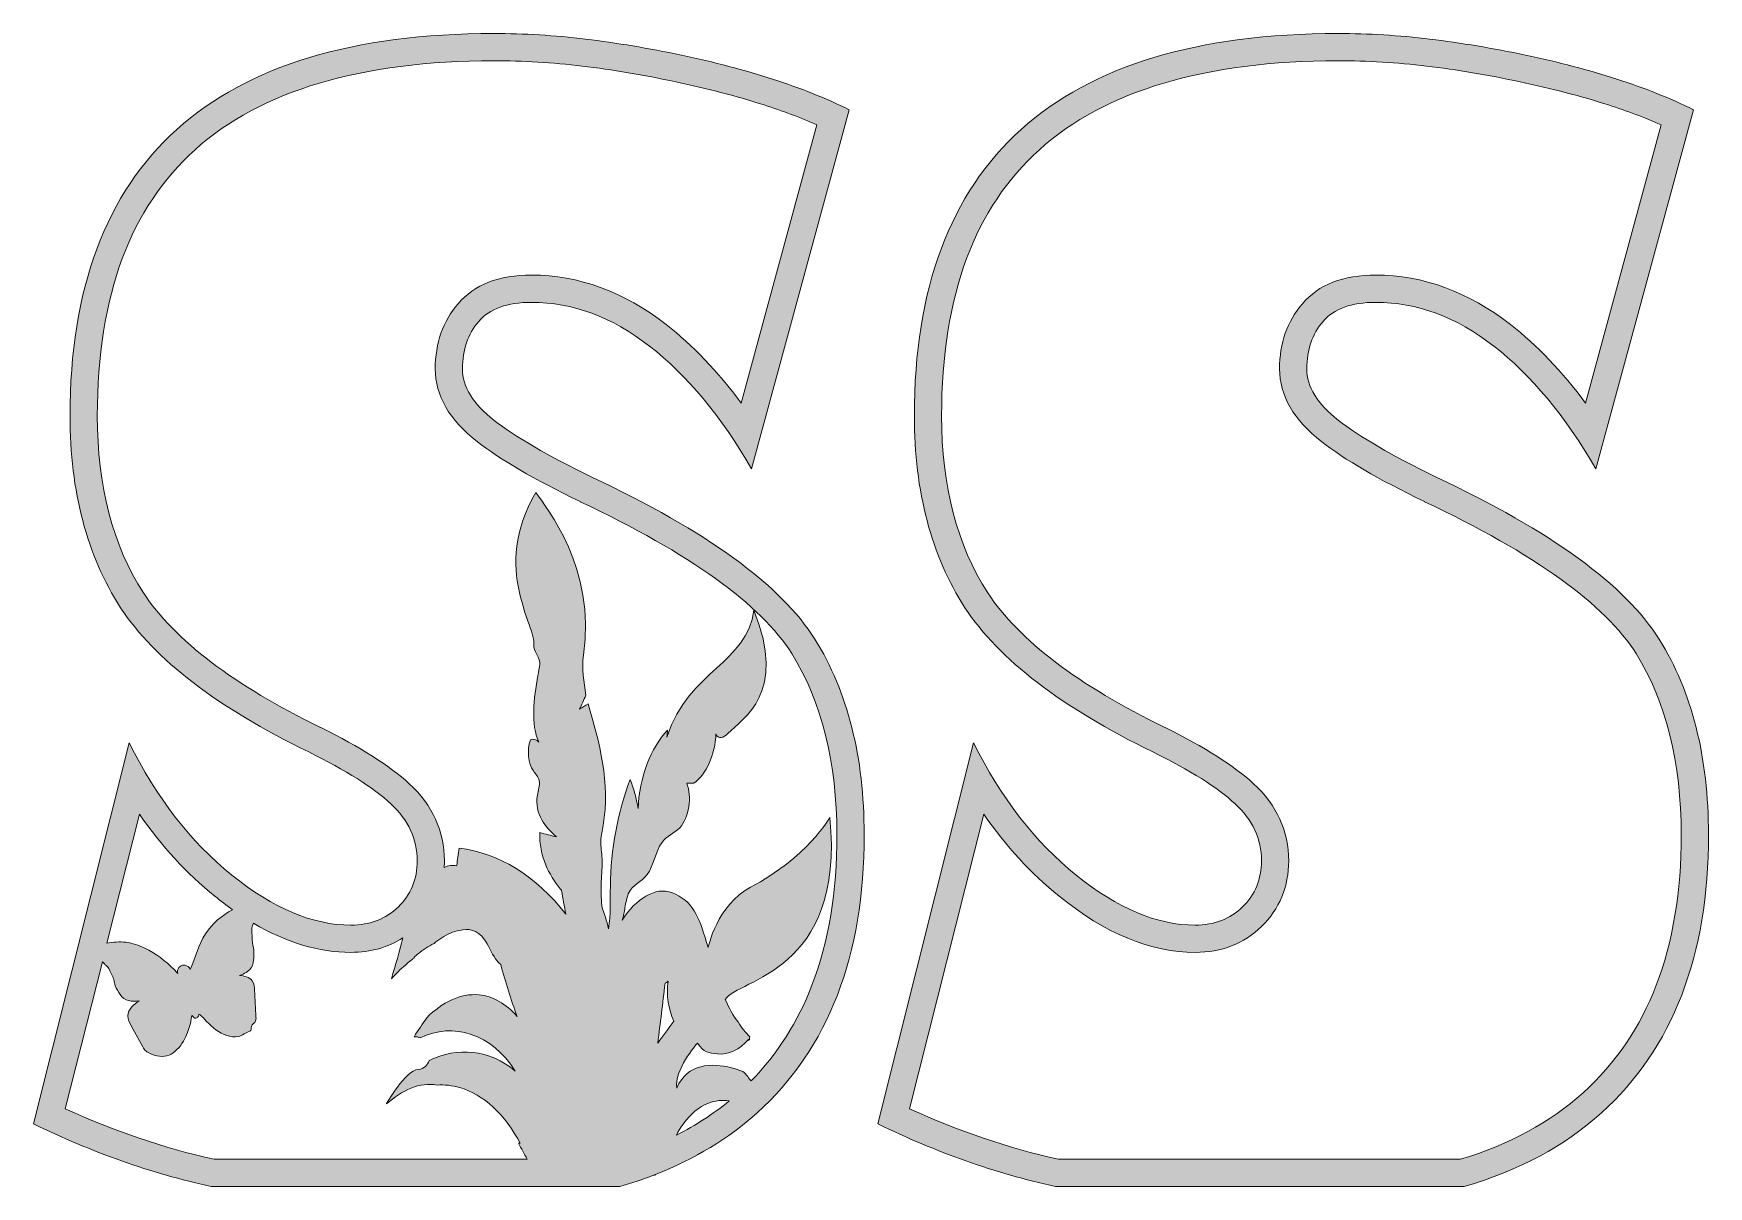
# Model space of a CAD drawing. Header units: millimetres. Extents: x 56 to 627, y -296 to -28.
# Drawn here: x 152.3 to 336.8, y -296 to -169 of the extents above; entities that cross this region are included whole.
import ezdxf

# ---------------------------------------------------------------- set-up
doc = ezdxf.new("R2010")
doc.units = ezdxf.units.MM
doc.header["$MEASUREMENT"] = 0
doc.layers.add('Layer 4', color=7, linetype='Continuous')
doc.layers.add('Layer 5', color=7, linetype='Continuous')

msp = doc.modelspace()

# ---------------------------------------------------------------- hatches: boundary and pattern name
at = {"layer": 'Layer 4'}
h = msp.add_hatch(color=2, dxfattribs=at)
h.dxf.hatch_style = 2
edge = h.paths.add_edge_path()
edge.add_spline(control_points=[(296.04, -169.04), (280.61, -169.04), (268.97, -172.56), (261.13, -179.61), (253.28, -186.65), (249.36, -197.17), (249.36, -211.15), (249.36, -219.49), (251.22, -226.53), (254.93, -232.29), (258.68, -237.99), (265.58, -243.29), (275.64, -248.17), (279.74, -250.19), (282.75, -252.1), (284.69, -253.88), (286.63, -255.66), (287.6, -257.76), (287.6, -260.17), (287.6, -262.2), (286.91, -263.89), (285.52, -265.23), (284.14, -266.58), (282.4, -267.25), (280.31, -267.25), (276.09, -267.25), (271.72, -265.41), (267.2, -261.74), (262.64, -258.06), (258.87, -253.21), (255.88, -247.18), (255.88, -247.18), (245.33, -289.13), (245.33, -289.13), (251.75, -292.28), (258.28, -294.58), (264.91, -296.04), (264.91, -296.04), (309.94, -296.04), (309.94, -296.04), (315.98, -294.27), (321.02, -291.57), (325.04, -287.93), (332.91, -280.83), (336.84, -270.62), (336.84, -257.29), (336.84, -248.74), (335.03, -241.56), (331.41, -235.75), (327.7, -229.82), (319.51, -223.87), (306.85, -217.9), (301.99, -215.54), (298.4, -213.45), (296.08, -211.65), (293.75, -209.84), (292.59, -207.94), (292.59, -205.97), (292.59, -203.89), (293.19, -202.15), (294.38, -200.75), (295.57, -199.35), (297.51, -198.65), (300.2, -198.65), (304.72, -198.65), (309.05, -200.25), (313.18, -203.46), (317.32, -206.67), (321.07, -211.18), (324.44, -216.99), (324.44, -216.99), (335.18, -177.43), (335.18, -177.43), (332.62, -176.17), (329.81, -175.04), (326.74, -174.06), (323.67, -173.07), (320.32, -172.19), (316.7, -171.42), (313.08, -170.66), (309.56, -170.07), (306.15, -169.66), (302.74, -169.24), (299.37, -169.04), (296.04, -169.04), (296.04, -169.04), (296.04, -169.04), (296.04, -169.04)], knot_values=[0, 0, 0, 0, 1, 1, 1, 2, 2, 2, 3, 3, 3, 4, 4, 4, 5, 5, 5, 6, 6, 6, 7, 7, 7, 8, 8, 8, 9, 9, 9, 10, 10, 10, 11, 11, 11, 12, 12, 12, 13, 13, 13, 14, 14, 14, 15, 15, 15, 16, 16, 16, 17, 17, 17, 18, 18, 18, 19, 19, 19, 20, 20, 20, 21, 21, 21, 22, 22, 22, 23, 23, 23, 24, 24, 24, 25, 25, 25, 26, 26, 26, 27, 27, 27, 28, 28, 28, 29, 29, 29, 29], degree=3, periodic=1)
edge = h.paths.add_edge_path()
edge.add_spline(control_points=[(296.04, -172.04), (299.23, -172.04), (302.51, -172.24), (305.79, -172.63), (309.1, -173.03), (312.56, -173.61), (316.08, -174.36), (319.59, -175.1), (322.87, -175.96), (325.82, -176.91), (327.87, -177.57), (329.81, -178.3), (331.62, -179.09), (331.62, -179.09), (323.29, -209.75), (323.29, -209.75), (320.73, -206.27), (317.96, -203.37), (315.02, -201.09), (310.36, -197.48), (305.38, -195.65), (300.2, -195.65), (296.61, -195.65), (293.88, -196.71), (292.1, -198.8), (290.43, -200.75), (289.59, -203.16), (289.59, -205.97), (289.59, -208.91), (291.15, -211.61), (294.23, -214.01), (296.75, -215.97), (300.45, -218.12), (305.54, -220.6), (305.54, -220.6), (305.56, -220.6), (305.56, -220.6), (305.56, -220.6), (305.57, -220.61), (305.57, -220.61), (317.65, -226.31), (325.48, -231.94), (328.86, -237.33), (332.17, -242.64), (333.84, -249.35), (333.84, -257.29), (333.84, -263.56), (332.92, -269.13), (331.09, -273.87), (329.31, -278.51), (326.6, -282.49), (323.03, -285.71), (319.46, -288.93), (314.91, -291.4), (309.51, -293.04), (309.51, -293.04), (265.24, -293.04), (265.24, -293.04), (259.71, -291.8), (254.21, -289.93), (248.84, -287.47), (248.84, -287.47), (257.01, -255.02), (257.01, -255.02), (259.43, -258.54), (262.21, -261.57), (265.31, -264.06), (270.36, -268.17), (275.4, -270.25), (280.31, -270.25), (283.2, -270.25), (285.66, -269.28), (287.61, -267.39), (289.57, -265.49), (290.6, -263), (290.6, -260.17), (290.6, -256.9), (289.3, -254.04), (286.72, -251.67), (284.55, -249.68), (281.36, -247.65), (276.98, -245.48), (276.98, -245.48), (276.97, -245.47), (276.97, -245.47), (276.97, -245.47), (276.95, -245.47), (276.95, -245.47), (267.44, -240.85), (260.87, -235.87), (257.44, -230.65), (254.07, -225.42), (252.36, -218.86), (252.36, -211.15), (252.36, -204.55), (253.29, -198.72), (255.11, -193.83), (256.9, -189.05), (259.59, -185.02), (263.13, -181.84), (270.37, -175.34), (281.45, -172.04), (296.04, -172.04)], knot_values=[0, 0, 0, 0, 0.352778, 0.352778, 0.352778, 0.705556, 0.705556, 0.705556, 1.058333, 1.058333, 1.058333, 1.411111, 1.411111, 1.411111, 1.763889, 1.763889, 1.763889, 2.116667, 2.116667, 2.116667, 2.469444, 2.469444, 2.469444, 2.822222, 2.822222, 2.822222, 3.175, 3.175, 3.175, 3.527778, 3.527778, 3.527778, 3.880556, 3.880556, 3.880556, 4.233333, 4.233333, 4.233333, 4.586111, 4.586111, 4.586111, 4.938889, 4.938889, 4.938889, 5.291667, 5.291667, 5.291667, 5.644444, 5.644444, 5.644444, 5.997222, 5.997222, 5.997222, 6.35, 6.35, 6.35, 6.702778, 6.702778, 6.702778, 7.055556, 7.055556, 7.055556, 7.408333, 7.408333, 7.408333, 7.761111, 7.761111, 7.761111, 8.113889, 8.113889, 8.113889, 8.466667, 8.466667, 8.466667, 8.819444, 8.819444, 8.819444, 9.172222, 9.172222, 9.172222, 9.525, 9.525, 9.525, 9.877778, 9.877778, 9.877778, 10.230556, 10.230556, 10.230556, 10.583333, 10.583333, 10.583333, 10.936111, 10.936111, 10.936111, 11.288889, 11.288889, 11.288889, 11.641667, 11.641667, 11.641667, 11.994444, 11.994444, 11.994444, 11.994444], degree=3, periodic=0)
edge.add_line((296.04, -172.04), (296.04, -172.04))
at = {"layer": 'Layer 5'}
h = msp.add_hatch(color=1, dxfattribs=at)
h.dxf.hatch_style = 2
edge = h.paths.add_edge_path()
edge.add_spline(control_points=[(238.4, -235.75), (234.69, -229.82), (226.5, -223.87), (213.84, -217.9), (208.98, -215.54), (205.39, -213.45), (203.07, -211.65), (200.74, -209.84), (199.58, -207.94), (199.58, -205.97), (199.58, -203.89), (200.18, -202.15), (201.37, -200.75), (202.56, -199.35), (204.51, -198.65), (207.19, -198.65), (211.71, -198.65), (216.04, -200.25), (220.17, -203.46), (224.31, -206.67), (228.06, -211.18), (231.43, -216.99), (231.43, -216.99), (242.17, -177.43), (242.17, -177.43), (239.61, -176.17), (236.8, -175.04), (233.73, -174.06), (230.66, -173.07), (227.31, -172.19), (223.69, -171.42), (220.07, -170.66), (216.55, -170.07), (213.14, -169.66), (209.73, -169.24), (206.36, -169.04), (203.03, -169.04), (187.6, -169.04), (175.96, -172.56), (168.12, -179.61), (160.27, -186.65), (156.35, -197.17), (156.35, -211.15), (156.35, -219.49), (158.21, -226.53), (161.92, -232.29), (165.67, -237.99), (172.57, -243.29), (182.64, -248.17), (186.73, -250.19), (189.74, -252.1), (191.68, -253.88), (193.62, -255.66), (194.59, -257.76), (194.59, -260.17), (194.59, -262.2), (193.9, -263.89), (192.52, -265.23), (191.13, -266.58), (189.39, -267.25), (187.3, -267.25), (183.08, -267.25), (178.71, -265.41), (174.19, -261.74), (169.63, -258.06), (165.86, -253.21), (162.88, -247.18), (162.88, -247.18), (152.32, -289.13), (152.32, -289.13), (158.74, -292.28), (165.27, -294.58), (171.9, -296.04), (171.9, -296.04), (216.93, -296.04), (216.93, -296.04), (218.21, -295.66), (219.44, -295.25), (220.62, -294.79), (220.62, -294.79), (220.81, -294.79), (220.81, -294.79), (220.82, -294.76), (220.83, -294.73), (220.84, -294.7), (225.18, -293.01), (228.91, -290.75), (232.03, -287.93), (239.9, -280.83), (243.83, -270.62), (243.83, -257.29), (243.83, -248.74), (242.02, -241.56), (238.4, -235.75)], knot_values=[0, 0, 0, 0, 1, 1, 1, 2, 2, 2, 3, 3, 3, 4, 4, 4, 5, 5, 5, 6, 6, 6, 7, 7, 7, 8, 8, 8, 9, 9, 9, 10, 10, 10, 11, 11, 11, 12, 12, 12, 13, 13, 13, 14, 14, 14, 15, 15, 15, 16, 16, 16, 17, 17, 17, 18, 18, 18, 19, 19, 19, 20, 20, 20, 21, 21, 21, 22, 22, 22, 23, 23, 23, 24, 24, 24, 25, 25, 25, 26, 26, 26, 27, 27, 27, 28, 28, 28, 29, 29, 29, 30, 30, 30, 31, 31, 31, 31], degree=3, periodic=1)
edge = h.paths.add_edge_path()
edge.add_spline(control_points=[(164, -255.02), (166.42, -258.54), (169.2, -261.57), (172.3, -264.06), (172.96, -264.6), (173.61, -265.09), (174.26, -265.56), (173.05, -266.15), (172.02, -267.08), (171.27, -268.21), (170.45, -269.45), (170.19, -270.83), (169.6, -272.13), (169.48, -271.89), (169.28, -271.71), (168.98, -271.66), (168.64, -271.61), (168.32, -271.81), (168.22, -272.14), (168.17, -272.29), (168.18, -272.43), (168.22, -272.58), (168.09, -272.43), (167.95, -272.28), (167.81, -272.14), (166.86, -271.19), (165.8, -270.38), (164.59, -269.78), (163.93, -269.45), (163.23, -269.23), (162.5, -269.14), (161.79, -269.06), (161.1, -269.12), (160.42, -269.25), (160.42, -269.25), (164, -255.02), (164, -255.02)], knot_values=[0, 0, 0, 0, 1, 1, 1, 2, 2, 2, 3, 3, 3, 4, 4, 4, 5, 5, 5, 6, 6, 6, 7, 7, 7, 8, 8, 8, 9, 9, 9, 10, 10, 10, 11, 11, 11, 12, 12, 12, 12], degree=3, periodic=1)
edge = h.paths.add_edge_path()
edge.add_spline(control_points=[(155.83, -287.47), (155.83, -287.47), (159.91, -271.28), (159.91, -271.28), (160.01, -271.38), (160.11, -271.49), (160.21, -271.59), (160.29, -271.67), (160.39, -271.74), (160.47, -271.83), (160.53, -271.89), (160.6, -271.96), (160.64, -272.04), (160.78, -272.35), (160.91, -272.65), (161.05, -272.96), (161.09, -273.06), (161.15, -273.15), (161.17, -273.25), (161.23, -273.48), (161.24, -273.72), (161.33, -273.93), (161.48, -274.27), (161.65, -274.59), (161.86, -274.89), (162.36, -275.64), (163.13, -275.7), (163.97, -275.59), (163.38, -276), (162.74, -276.52), (162.72, -277.23), (162.71, -277.63), (162.91, -278.01), (163.1, -278.36), (163.1, -278.36), (164.36, -280.66), (164.36, -280.66), (164.46, -280.84), (164.56, -281.02), (164.72, -281.15), (164.82, -281.22), (164.93, -281.27), (165.04, -281.32), (165.13, -281.37), (165.23, -281.41), (165.32, -281.45), (166.99, -282.2), (168.21, -281.26), (168.98, -279.75), (169.28, -279.18), (169.48, -278.57), (169.64, -277.95), (169.69, -277.75), (169.7, -277.41), (169.81, -277.18), (169.85, -277.28), (169.91, -277.36), (170, -277.43), (170.12, -277.53), (170.28, -277.53), (170.39, -277.41), (170.43, -277.37), (170.46, -277.33), (170.49, -277.29), (170.51, -277.26), (170.53, -277.23), (170.53, -277.18), (170.54, -277.14), (170.55, -277.1), (170.55, -277.06), (170.89, -277.27), (171.22, -277.68), (171.4, -277.86), (172.03, -278.5), (172.76, -279.13), (173.63, -279.4), (174.02, -279.53), (174.47, -279.61), (174.88, -279.52), (175.34, -279.42), (175.69, -279.07), (176.14, -278.93), (176.41, -278.84), (176.25, -278.61), (176.33, -278.41), (176.43, -278.16), (176.69, -278.04), (176.79, -277.79), (176.84, -277.67), (176.84, -277.53), (176.83, -277.4), (176.78, -276.42), (176.73, -275.44), (176.68, -274.46), (176.66, -274.09), (176.64, -273.7), (176.43, -273.4), (176.12, -272.96), (175.53, -272.85), (175, -272.78), (175.25, -272.81), (175.92, -272.35), (176.11, -272.17), (176.4, -271.89), (176.55, -271.52), (176.57, -271.12), (176.59, -270.62), (176.64, -270.1), (176.52, -269.59), (176.48, -269.38), (176.45, -269.16), (176.43, -268.94), (176.41, -268.68), (176.44, -268.4), (176.39, -268.15), (176.32, -267.74), (176.41, -267.39), (176.55, -267.04), (180.17, -269.17), (183.77, -270.25), (187.3, -270.25), (189.46, -270.25), (191.37, -269.71), (193.02, -268.65), (192.66, -270.17), (192.2, -271.66), (191.76, -273.15), (192.25, -272.62), (192.75, -272.12), (193.29, -271.65), (193.6, -271.37), (193.92, -271.12), (194.25, -270.88), (194.25, -270.88), (194.25, -270.78), (194.25, -270.78), (194.4, -270.65), (194.54, -270.52), (194.7, -270.4), (195.21, -270), (195.81, -269.58), (196.45, -269.26), (196.73, -269.04), (197.02, -268.83), (197.31, -268.64), (197.9, -268.26), (198.57, -267.94), (199.24, -267.85), (200.21, -267.53), (201.23, -267.8), (201.94, -268.77), (202.43, -269.42), (202.76, -270.3), (203.23, -270.98), (203.39, -271.21), (203.58, -271.42), (203.79, -271.58), (204.31, -273.54), (204.92, -275.45), (205.6, -277.3), (204.4, -275.94), (202.92, -275.06), (201.41, -274.93), (199.36, -274.74), (197.34, -275.74), (195.64, -277.46), (195.18, -278.15), (194.71, -278.84), (194.25, -279.54), (194.5, -279.53), (194.73, -279.58), (194.93, -279.68), (198.5, -277.85), (202.81, -279.23), (205.4, -283.33), (202.54, -280.92), (199.03, -280.67), (195.9, -282.15), (195.74, -282.68), (195.36, -283.09), (194.71, -283.14), (193.29, -283.24), (191.2, -286.95), (191.2, -286.95), (192.92, -285.42), (194.89, -284.51), (196.79, -284.87), (197.62, -284.82), (198.45, -284.9), (199.27, -285.13), (201.9, -285.89), (204.3, -288.15), (205.94, -291.28), (205.94, -291.28), (205.75, -291.28), (205.75, -291.28), (206.06, -291.87), (206.38, -292.45), (206.7, -293.04), (206.7, -293.04), (172.23, -293.04), (172.23, -293.04), (166.7, -291.8), (161.2, -289.93), (155.83, -287.47)], knot_values=[0, 0, 0, 0, 1, 1, 1, 2, 2, 2, 3, 3, 3, 4, 4, 4, 5, 5, 5, 6, 6, 6, 7, 7, 7, 8, 8, 8, 9, 9, 9, 10, 10, 10, 11, 11, 11, 12, 12, 12, 13, 13, 13, 14, 14, 14, 15, 15, 15, 16, 16, 16, 17, 17, 17, 18, 18, 18, 19, 19, 19, 20, 20, 20, 21, 21, 21, 22, 22, 22, 23, 23, 23, 24, 24, 24, 25, 25, 25, 26, 26, 26, 27, 27, 27, 28, 28, 28, 29, 29, 29, 30, 30, 30, 31, 31, 31, 32, 32, 32, 33, 33, 33, 34, 34, 34, 35, 35, 35, 36, 36, 36, 37, 37, 37, 38, 38, 38, 39, 39, 39, 40, 40, 40, 41, 41, 41, 42, 42, 42, 43, 43, 43, 44, 44, 44, 45, 45, 45, 46, 46, 46, 47, 47, 47, 48, 48, 48, 49, 49, 49, 50, 50, 50, 51, 51, 51, 52, 52, 52, 53, 53, 53, 54, 54, 54, 55, 55, 55, 56, 56, 56, 57, 57, 57, 58, 58, 58, 59, 59, 59, 60, 60, 60, 61, 61, 61, 62, 62, 62, 63, 63, 63, 64, 64, 64, 65, 65, 65, 66, 66, 66, 67, 67, 67, 68, 68, 68, 68], degree=3, periodic=1)
edge = h.paths.add_edge_path()
edge.add_spline(control_points=[(222.85, -277.82), (222.27, -278.63), (221.68, -279.43), (221.1, -280.24), (221.37, -278.05), (221.63, -275.86), (221.9, -273.66), (222.02, -273.61), (222.14, -273.54), (222.25, -273.44), (221.98, -275.01), (222.31, -276.49), (222.85, -277.82)], knot_values=[0, 0, 0, 0, 1, 1, 1, 2, 2, 2, 3, 3, 3, 4, 4, 4, 4], degree=3, periodic=1)
edge = h.paths.add_edge_path()
edge.add_spline(control_points=[(223.15, -290.38), (224.04, -288.68), (225.29, -287.39), (226.7, -286.85), (227.43, -286.57), (228.2, -286.5), (228.95, -286.62), (227.22, -288.04), (225.29, -289.3), (223.15, -290.38)], knot_values=[0, 0, 0, 0, 1, 1, 1, 2, 2, 2, 3, 3, 3, 3], degree=3, periodic=1)
edge = h.paths.add_edge_path()
edge.add_spline(control_points=[(231.38, -284.4), (231.21, -284.22), (231.09, -284.08), (231.04, -284), (231.01, -283.95), (230.99, -283.91), (230.97, -283.88), (230.87, -283.79), (230.79, -283.69), (230.73, -283.59), (230.67, -283.54), (230.6, -283.48), (230.5, -283.41), (230.48, -283.4), (230.47, -283.38), (230.45, -283.36), (230.04, -283.2), (229.62, -283.08), (229.21, -282.97), (227.05, -282.41), (224.37, -282.45), (223.19, -285.19), (222.85, -283.29), (225.36, -280.37), (225.47, -280.24), (226.21, -281.32), (226.64, -281.31), (227.68, -281.43), (228.86, -281.56), (230.11, -280.96), (231.11, -279.81), (231.11, -279.81), (231.11, -279.96), (231.11, -279.96), (231.14, -279.91), (231.17, -279.87), (231.19, -279.83), (231.2, -279.73), (231.22, -279.64), (231.25, -279.54), (230.76, -279.08), (230.32, -278.54), (229.95, -277.91), (229.4, -277.24), (228.94, -276.38), (228.53, -275.43), (229.9, -273.19), (241.71, -272.55), (240.06, -255.38), (240.06, -255.38), (237.47, -259.87), (231.31, -263.08), (227.6, -265), (226.64, -269.76), (226.64, -269.73), (225.69, -266.52), (225.2, -264.95), (223.06, -263.83), (221.22, -262.87), (219.01, -264.07), (217.47, -266.25), (217.38, -266.39), (217.29, -266.54), (217.19, -266.69), (217.3, -266.24), (217.4, -265.79), (217.48, -265.33), (217.58, -264.81), (217.66, -264.27), (217.85, -263.82), (218.33, -262.74), (219.29, -262.55), (219.93, -261.69), (220.63, -260.74), (220.84, -259.13), (221.53, -258.18), (222.1, -257.39), (222.9, -257.19), (223.52, -256.52), (224.53, -255.45), (224.89, -253.1), (224.28, -251.62), (224.54, -251.61), (224.8, -251.61), (225.06, -251.61), (226.42, -250.69), (227.43, -248.45), (227.5, -246.19), (227.73, -246.84), (228.38, -246.6), (228.81, -246.16), (230.55, -244.37), (235.37, -241.79), (231.68, -232.54), (230.94, -238.5), (224.61, -238.99), (222.11, -246.53), (222.13, -246.28), (222.15, -246.03), (222.17, -245.78), (220.32, -247.69), (219.05, -251.05), (218.92, -254.42), (218.73, -253.27), (218.43, -252.19), (218.04, -251.2), (216.68, -254.81), (215.92, -258.93), (215.87, -262.98), (215.85, -264.54), (215.92, -266.11), (215.68, -267.65), (215.45, -266.8), (215.2, -265.96), (214.92, -265.14), (214.87, -264.24), (214.84, -263.35), (214.87, -262.47), (214.9, -261.62), (215, -260.76), (214.96, -259.92), (214.92, -259.26), (214.8, -258.62), (214.82, -257.95), (214.85, -257.38), (214.97, -256.82), (215.07, -256.26), (215.89, -251.62), (214.65, -247.03), (213.42, -242.89), (213.11, -243.08), (212.8, -243.28), (212.49, -243.48), (212.72, -242.97), (212.94, -242.45), (213.17, -241.93), (213, -240.49), (212.69, -238.95), (212.9, -237.52), (214.33, -227.9), (208.81, -221.3), (207.67, -219.59), (202.66, -228.06), (207.82, -234.44), (207.43, -236.42), (207.33, -236.91), (208.2, -238), (208.11, -238.5), (208.04, -238.92), (207.96, -239.35), (207.89, -239.77), (207.45, -242.27), (207.06, -245.17), (208.01, -247.09), (207.75, -246.8), (207.39, -246.71), (207.06, -246.83), (206.68, -247.99), (206.82, -249.46), (207.39, -250.27), (207.63, -250.6), (207.95, -250.86), (208.03, -251.36), (208.12, -251.87), (207.92, -252.41), (207.83, -252.94), (207.49, -255.01), (208.77, -256.54), (209.91, -257.5), (209.91, -257.51), (209.91, -257.52), (209.91, -257.53), (209.31, -257.37), (208.71, -257.22), (208.11, -257.06), (207.98, -259.62), (209.13, -261.72), (210.35, -263.25), (210.39, -263.3), (210.44, -263.36), (210.49, -263.42), (210.63, -264.3), (210.8, -265.18), (210.97, -266.05), (207.7, -261.84), (203.57, -259.28), (199.22, -258.77), (199.13, -259.42), (199.04, -260.08), (198.94, -260.73), (198.49, -260.62), (198.02, -260.69), (197.57, -260.89), (197.58, -260.65), (197.59, -260.41), (197.59, -260.17), (197.59, -256.9), (196.29, -254.04), (193.71, -251.67), (191.54, -249.68), (188.35, -247.65), (183.97, -245.48), (183.97, -245.48), (183.96, -245.47), (183.96, -245.47), (183.96, -245.47), (183.94, -245.47), (183.94, -245.47), (174.43, -240.85), (167.86, -235.87), (164.43, -230.65), (161.06, -225.42), (159.35, -218.86), (159.35, -211.15), (159.35, -204.55), (160.28, -198.72), (162.11, -193.83), (163.89, -189.05), (166.58, -185.02), (170.12, -181.84), (177.36, -175.34), (188.44, -172.04), (203.03, -172.04), (206.22, -172.04), (209.5, -172.24), (212.78, -172.63), (216.09, -173.03), (219.55, -173.61), (223.07, -174.36), (226.58, -175.1), (229.86, -175.96), (232.81, -176.91), (234.86, -177.57), (236.8, -178.3), (238.61, -179.09), (238.61, -179.09), (230.28, -209.75), (230.28, -209.75), (227.72, -206.27), (224.95, -203.37), (222.01, -201.09), (217.36, -197.48), (212.37, -195.65), (207.19, -195.65), (203.6, -195.65), (200.87, -196.71), (199.09, -198.8), (197.43, -200.75), (196.58, -203.16), (196.58, -205.97), (196.58, -208.91), (198.14, -211.61), (201.22, -214.01), (203.74, -215.97), (207.44, -218.12), (212.53, -220.6), (212.53, -220.6), (212.55, -220.6), (212.55, -220.6), (212.55, -220.6), (212.56, -220.61), (212.56, -220.61), (224.64, -226.31), (232.47, -231.94), (235.85, -237.33), (239.16, -242.64), (240.83, -249.35), (240.83, -257.29), (240.83, -263.56), (239.91, -269.13), (238.08, -273.87), (236.53, -277.9), (234.28, -281.44), (231.38, -284.4)], knot_values=[0, 0, 0, 0, 1, 1, 1, 2, 2, 2, 3, 3, 3, 4, 4, 4, 5, 5, 5, 6, 6, 6, 7, 7, 7, 8, 8, 8, 9, 9, 9, 10, 10, 10, 11, 11, 11, 12, 12, 12, 13, 13, 13, 14, 14, 14, 15, 15, 15, 16, 16, 16, 17, 17, 17, 18, 18, 18, 19, 19, 19, 20, 20, 20, 21, 21, 21, 22, 22, 22, 23, 23, 23, 24, 24, 24, 25, 25, 25, 26, 26, 26, 27, 27, 27, 28, 28, 28, 29, 29, 29, 30, 30, 30, 31, 31, 31, 32, 32, 32, 33, 33, 33, 34, 34, 34, 35, 35, 35, 36, 36, 36, 37, 37, 37, 38, 38, 38, 39, 39, 39, 40, 40, 40, 41, 41, 41, 42, 42, 42, 43, 43, 43, 44, 44, 44, 45, 45, 45, 46, 46, 46, 47, 47, 47, 48, 48, 48, 49, 49, 49, 50, 50, 50, 51, 51, 51, 52, 52, 52, 53, 53, 53, 54, 54, 54, 55, 55, 55, 56, 56, 56, 57, 57, 57, 58, 58, 58, 59, 59, 59, 60, 60, 60, 61, 61, 61, 62, 62, 62, 63, 63, 63, 64, 64, 64, 65, 65, 65, 66, 66, 66, 67, 67, 67, 68, 68, 68, 69, 69, 69, 70, 70, 70, 71, 71, 71, 72, 72, 72, 73, 73, 73, 74, 74, 74, 75, 75, 75, 76, 76, 76, 77, 77, 77, 78, 78, 78, 79, 79, 79, 80, 80, 80, 81, 81, 81, 82, 82, 82, 83, 83, 83, 84, 84, 84, 85, 85, 85, 86, 86, 86, 87, 87, 87, 88, 88, 88, 89, 89, 89, 90, 90, 90, 91, 91, 91, 91], degree=3, periodic=1)

# ---------------------------------------------------------------- linework, layer by layer
at = {"layer": 'Layer 4', "lineweight": 0}
for points, knots in [([(296.04, -169.04), (280.61, -169.04), (268.97, -172.56), (261.13, -179.61), (253.28, -186.65), (249.36, -197.17), (249.36, -211.15), (249.36, -219.49), (251.22, -226.53), (254.93, -232.29), (258.68, -237.99), (265.58, -243.29), (275.64, -248.17), (279.74, -250.19), (282.75, -252.1), (284.69, -253.88), (286.63, -255.66), (287.6, -257.76), (287.6, -260.17), (287.6, -262.2), (286.91, -263.89), (285.52, -265.23), (284.14, -266.58), (282.4, -267.25), (280.31, -267.25), (276.09, -267.25), (271.72, -265.41), (267.2, -261.74), (262.64, -258.06), (258.87, -253.21), (255.88, -247.18), (255.88, -247.18), (245.33, -289.13), (245.33, -289.13), (251.75, -292.28), (258.28, -294.58), (264.91, -296.04), (264.91, -296.04), (309.94, -296.04), (309.94, -296.04), (315.98, -294.27), (321.02, -291.57), (325.04, -287.93), (332.91, -280.83), (336.84, -270.62), (336.84, -257.29), (336.84, -248.74), (335.03, -241.56), (331.41, -235.75), (327.7, -229.82), (319.51, -223.87), (306.85, -217.9), (301.99, -215.54), (298.4, -213.45), (296.08, -211.65), (293.75, -209.84), (292.59, -207.94), (292.59, -205.97), (292.59, -203.89), (293.19, -202.15), (294.38, -200.75), (295.57, -199.35), (297.51, -198.65), (300.2, -198.65), (304.72, -198.65), (309.05, -200.25), (313.18, -203.46), (317.32, -206.67), (321.07, -211.18), (324.44, -216.99), (324.44, -216.99), (335.18, -177.43), (335.18, -177.43), (332.62, -176.17), (329.81, -175.04), (326.74, -174.06), (323.67, -173.07), (320.32, -172.19), (316.7, -171.42), (313.08, -170.66), (309.56, -170.07), (306.15, -169.66), (302.74, -169.24), (299.37, -169.04), (296.04, -169.04), (296.04, -169.04), (296.04, -169.04), (296.04, -169.04)], [0, 0, 0, 0, 1, 1, 1, 2, 2, 2, 3, 3, 3, 4, 4, 4, 5, 5, 5, 6, 6, 6, 7, 7, 7, 8, 8, 8, 9, 9, 9, 10, 10, 10, 11, 11, 11, 12, 12, 12, 13, 13, 13, 14, 14, 14, 15, 15, 15, 16, 16, 16, 17, 17, 17, 18, 18, 18, 19, 19, 19, 20, 20, 20, 21, 21, 21, 22, 22, 22, 23, 23, 23, 24, 24, 24, 25, 25, 25, 26, 26, 26, 27, 27, 27, 28, 28, 28, 29, 29, 29, 29]), ([(296.04, -172.04), (299.23, -172.04), (302.51, -172.24), (305.79, -172.63), (309.1, -173.03), (312.56, -173.61), (316.08, -174.36), (319.59, -175.1), (322.87, -175.96), (325.82, -176.91), (327.87, -177.57), (329.81, -178.3), (331.62, -179.09), (331.62, -179.09), (323.29, -209.75), (323.29, -209.75), (320.73, -206.27), (317.96, -203.37), (315.02, -201.09), (310.36, -197.48), (305.38, -195.65), (300.2, -195.65), (296.61, -195.65), (293.88, -196.71), (292.1, -198.8), (290.43, -200.75), (289.59, -203.16), (289.59, -205.97), (289.59, -208.91), (291.15, -211.61), (294.23, -214.01), (296.75, -215.97), (300.45, -218.12), (305.54, -220.6), (305.54, -220.6), (305.56, -220.6), (305.56, -220.6), (305.56, -220.6), (305.57, -220.61), (305.57, -220.61), (317.65, -226.31), (325.48, -231.94), (328.86, -237.33), (332.17, -242.64), (333.84, -249.35), (333.84, -257.29), (333.84, -263.56), (332.92, -269.13), (331.09, -273.87), (329.31, -278.51), (326.6, -282.49), (323.03, -285.71), (319.46, -288.93), (314.91, -291.4), (309.51, -293.04), (309.51, -293.04), (265.24, -293.04), (265.24, -293.04), (259.71, -291.8), (254.21, -289.93), (248.84, -287.47), (248.84, -287.47), (257.01, -255.02), (257.01, -255.02), (259.43, -258.54), (262.21, -261.57), (265.31, -264.06), (270.36, -268.17), (275.4, -270.25), (280.31, -270.25), (283.2, -270.25), (285.66, -269.28), (287.61, -267.39), (289.57, -265.49), (290.6, -263), (290.6, -260.17), (290.6, -256.9), (289.3, -254.04), (286.72, -251.67), (284.55, -249.68), (281.36, -247.65), (276.98, -245.48), (276.98, -245.48), (276.97, -245.47), (276.97, -245.47), (276.97, -245.47), (276.95, -245.47), (276.95, -245.47), (267.44, -240.85), (260.87, -235.87), (257.44, -230.65), (254.07, -225.42), (252.36, -218.86), (252.36, -211.15), (252.36, -204.55), (253.29, -198.72), (255.11, -193.83), (256.9, -189.05), (259.59, -185.02), (263.13, -181.84), (270.37, -175.34), (281.45, -172.04), (296.04, -172.04)], [0, 0, 0, 0, 1, 1, 1, 2, 2, 2, 3, 3, 3, 4, 4, 4, 5, 5, 5, 6, 6, 6, 7, 7, 7, 8, 8, 8, 9, 9, 9, 10, 10, 10, 11, 11, 11, 12, 12, 12, 13, 13, 13, 14, 14, 14, 15, 15, 15, 16, 16, 16, 17, 17, 17, 18, 18, 18, 19, 19, 19, 20, 20, 20, 21, 21, 21, 22, 22, 22, 23, 23, 23, 24, 24, 24, 25, 25, 25, 26, 26, 26, 27, 27, 27, 28, 28, 28, 29, 29, 29, 30, 30, 30, 31, 31, 31, 32, 32, 32, 33, 33, 33, 34, 34, 34, 34])]:
    msp.add_open_spline(points, degree=3, knots=knots, dxfattribs=at)
at = {"layer": 'Layer 5', "lineweight": 0}
for points, knots in [([(238.4, -235.75), (234.69, -229.82), (226.5, -223.87), (213.84, -217.9), (208.98, -215.54), (205.39, -213.45), (203.07, -211.65), (200.74, -209.84), (199.58, -207.94), (199.58, -205.97), (199.58, -203.89), (200.18, -202.15), (201.37, -200.75), (202.56, -199.35), (204.51, -198.65), (207.19, -198.65), (211.71, -198.65), (216.04, -200.25), (220.17, -203.46), (224.31, -206.67), (228.06, -211.18), (231.43, -216.99), (231.43, -216.99), (242.17, -177.43), (242.17, -177.43), (239.61, -176.17), (236.8, -175.04), (233.73, -174.06), (230.66, -173.07), (227.31, -172.19), (223.69, -171.42), (220.07, -170.66), (216.55, -170.07), (213.14, -169.66), (209.73, -169.24), (206.36, -169.04), (203.03, -169.04), (187.6, -169.04), (175.96, -172.56), (168.12, -179.61), (160.27, -186.65), (156.35, -197.17), (156.35, -211.15), (156.35, -219.49), (158.21, -226.53), (161.92, -232.29), (165.67, -237.99), (172.57, -243.29), (182.64, -248.17), (186.73, -250.19), (189.74, -252.1), (191.68, -253.88), (193.62, -255.66), (194.59, -257.76), (194.59, -260.17), (194.59, -262.2), (193.9, -263.89), (192.52, -265.23), (191.13, -266.58), (189.39, -267.25), (187.3, -267.25), (183.08, -267.25), (178.71, -265.41), (174.19, -261.74), (169.63, -258.06), (165.86, -253.21), (162.88, -247.18), (162.88, -247.18), (152.32, -289.13), (152.32, -289.13), (158.74, -292.28), (165.27, -294.58), (171.9, -296.04), (171.9, -296.04), (216.93, -296.04), (216.93, -296.04), (218.21, -295.66), (219.44, -295.25), (220.62, -294.79), (220.62, -294.79), (220.81, -294.79), (220.81, -294.79), (220.82, -294.76), (220.83, -294.73), (220.84, -294.7), (225.18, -293.01), (228.91, -290.75), (232.03, -287.93), (239.9, -280.83), (243.83, -270.62), (243.83, -257.29), (243.83, -248.74), (242.02, -241.56), (238.4, -235.75)], [0, 0, 0, 0, 1, 1, 1, 2, 2, 2, 3, 3, 3, 4, 4, 4, 5, 5, 5, 6, 6, 6, 7, 7, 7, 8, 8, 8, 9, 9, 9, 10, 10, 10, 11, 11, 11, 12, 12, 12, 13, 13, 13, 14, 14, 14, 15, 15, 15, 16, 16, 16, 17, 17, 17, 18, 18, 18, 19, 19, 19, 20, 20, 20, 21, 21, 21, 22, 22, 22, 23, 23, 23, 24, 24, 24, 25, 25, 25, 26, 26, 26, 27, 27, 27, 28, 28, 28, 29, 29, 29, 30, 30, 30, 31, 31, 31, 31]), ([(231.38, -284.4), (231.21, -284.22), (231.09, -284.08), (231.04, -284), (231.01, -283.95), (230.99, -283.91), (230.97, -283.88), (230.87, -283.79), (230.79, -283.69), (230.73, -283.59), (230.67, -283.54), (230.6, -283.48), (230.5, -283.41), (230.48, -283.4), (230.47, -283.38), (230.45, -283.36), (230.04, -283.2), (229.62, -283.08), (229.21, -282.97), (227.05, -282.41), (224.37, -282.45), (223.19, -285.19), (222.85, -283.29), (225.36, -280.37), (225.47, -280.24), (226.21, -281.32), (226.64, -281.31), (227.68, -281.43), (228.86, -281.56), (230.11, -280.96), (231.11, -279.81), (231.11, -279.81), (231.11, -279.96), (231.11, -279.96), (231.14, -279.91), (231.17, -279.87), (231.19, -279.83), (231.2, -279.73), (231.22, -279.64), (231.25, -279.54), (230.76, -279.08), (230.32, -278.54), (229.95, -277.91), (229.4, -277.24), (228.94, -276.38), (228.53, -275.43), (229.9, -273.19), (241.71, -272.55), (240.06, -255.38), (240.06, -255.38), (237.47, -259.87), (231.31, -263.08), (227.6, -265), (226.64, -269.76), (226.64, -269.73), (225.69, -266.52), (225.2, -264.95), (223.06, -263.83), (221.22, -262.87), (219.01, -264.07), (217.47, -266.25), (217.38, -266.39), (217.29, -266.54), (217.19, -266.69), (217.3, -266.24), (217.4, -265.79), (217.48, -265.33), (217.58, -264.81), (217.66, -264.27), (217.85, -263.82), (218.33, -262.74), (219.29, -262.55), (219.93, -261.69), (220.63, -260.74), (220.84, -259.13), (221.53, -258.18), (222.1, -257.39), (222.9, -257.19), (223.52, -256.52), (224.53, -255.45), (224.89, -253.1), (224.28, -251.62), (224.54, -251.61), (224.8, -251.61), (225.06, -251.61), (226.42, -250.69), (227.43, -248.45), (227.5, -246.19), (227.73, -246.84), (228.38, -246.6), (228.81, -246.16), (230.55, -244.37), (235.37, -241.79), (231.68, -232.54), (230.94, -238.5), (224.61, -238.99), (222.11, -246.53), (222.13, -246.28), (222.15, -246.03), (222.17, -245.78), (220.32, -247.69), (219.05, -251.05), (218.92, -254.42), (218.73, -253.27), (218.43, -252.19), (218.04, -251.2), (216.68, -254.81), (215.92, -258.93), (215.87, -262.98), (215.85, -264.54), (215.92, -266.11), (215.68, -267.65), (215.45, -266.8), (215.2, -265.96), (214.92, -265.14), (214.87, -264.24), (214.84, -263.35), (214.87, -262.47), (214.9, -261.62), (215, -260.76), (214.96, -259.92), (214.92, -259.26), (214.8, -258.62), (214.82, -257.95), (214.85, -257.38), (214.97, -256.82), (215.07, -256.26), (215.89, -251.62), (214.65, -247.03), (213.42, -242.89), (213.11, -243.08), (212.8, -243.28), (212.49, -243.48), (212.72, -242.97), (212.94, -242.45), (213.17, -241.93), (213, -240.49), (212.69, -238.95), (212.9, -237.52), (214.33, -227.9), (208.81, -221.3), (207.67, -219.59), (202.66, -228.06), (207.82, -234.44), (207.43, -236.42), (207.33, -236.91), (208.2, -238), (208.11, -238.5), (208.04, -238.92), (207.96, -239.35), (207.89, -239.77), (207.45, -242.27), (207.06, -245.17), (208.01, -247.09), (207.75, -246.8), (207.39, -246.71), (207.06, -246.83), (206.68, -247.99), (206.82, -249.46), (207.39, -250.27), (207.63, -250.6), (207.95, -250.86), (208.03, -251.36), (208.12, -251.87), (207.92, -252.41), (207.83, -252.94), (207.49, -255.01), (208.77, -256.54), (209.91, -257.5), (209.91, -257.51), (209.91, -257.52), (209.91, -257.53), (209.31, -257.37), (208.71, -257.22), (208.11, -257.06), (207.98, -259.62), (209.13, -261.72), (210.35, -263.25), (210.39, -263.3), (210.44, -263.36), (210.49, -263.42), (210.63, -264.3), (210.8, -265.18), (210.97, -266.05), (207.7, -261.84), (203.57, -259.28), (199.22, -258.77), (199.13, -259.42), (199.04, -260.08), (198.94, -260.73), (198.49, -260.62), (198.02, -260.69), (197.57, -260.89), (197.58, -260.65), (197.59, -260.41), (197.59, -260.17), (197.59, -256.9), (196.29, -254.04), (193.71, -251.67), (191.54, -249.68), (188.35, -247.65), (183.97, -245.48), (183.97, -245.48), (183.96, -245.47), (183.96, -245.47), (183.96, -245.47), (183.94, -245.47), (183.94, -245.47), (174.43, -240.85), (167.86, -235.87), (164.43, -230.65), (161.06, -225.42), (159.35, -218.86), (159.35, -211.15), (159.35, -204.55), (160.28, -198.72), (162.11, -193.83), (163.89, -189.05), (166.58, -185.02), (170.12, -181.84), (177.36, -175.34), (188.44, -172.04), (203.03, -172.04), (206.22, -172.04), (209.5, -172.24), (212.78, -172.63), (216.09, -173.03), (219.55, -173.61), (223.07, -174.36), (226.58, -175.1), (229.86, -175.96), (232.81, -176.91), (234.86, -177.57), (236.8, -178.3), (238.61, -179.09), (238.61, -179.09), (230.28, -209.75), (230.28, -209.75), (227.72, -206.27), (224.95, -203.37), (222.01, -201.09), (217.36, -197.48), (212.37, -195.65), (207.19, -195.65), (203.6, -195.65), (200.87, -196.71), (199.09, -198.8), (197.43, -200.75), (196.58, -203.16), (196.58, -205.97), (196.58, -208.91), (198.14, -211.61), (201.22, -214.01), (203.74, -215.97), (207.44, -218.12), (212.53, -220.6), (212.53, -220.6), (212.55, -220.6), (212.55, -220.6), (212.55, -220.6), (212.56, -220.61), (212.56, -220.61), (224.64, -226.31), (232.47, -231.94), (235.85, -237.33), (239.16, -242.64), (240.83, -249.35), (240.83, -257.29), (240.83, -263.56), (239.91, -269.13), (238.08, -273.87), (236.53, -277.9), (234.28, -281.44), (231.38, -284.4)], [0, 0, 0, 0, 1, 1, 1, 2, 2, 2, 3, 3, 3, 4, 4, 4, 5, 5, 5, 6, 6, 6, 7, 7, 7, 8, 8, 8, 9, 9, 9, 10, 10, 10, 11, 11, 11, 12, 12, 12, 13, 13, 13, 14, 14, 14, 15, 15, 15, 16, 16, 16, 17, 17, 17, 18, 18, 18, 19, 19, 19, 20, 20, 20, 21, 21, 21, 22, 22, 22, 23, 23, 23, 24, 24, 24, 25, 25, 25, 26, 26, 26, 27, 27, 27, 28, 28, 28, 29, 29, 29, 30, 30, 30, 31, 31, 31, 32, 32, 32, 33, 33, 33, 34, 34, 34, 35, 35, 35, 36, 36, 36, 37, 37, 37, 38, 38, 38, 39, 39, 39, 40, 40, 40, 41, 41, 41, 42, 42, 42, 43, 43, 43, 44, 44, 44, 45, 45, 45, 46, 46, 46, 47, 47, 47, 48, 48, 48, 49, 49, 49, 50, 50, 50, 51, 51, 51, 52, 52, 52, 53, 53, 53, 54, 54, 54, 55, 55, 55, 56, 56, 56, 57, 57, 57, 58, 58, 58, 59, 59, 59, 60, 60, 60, 61, 61, 61, 62, 62, 62, 63, 63, 63, 64, 64, 64, 65, 65, 65, 66, 66, 66, 67, 67, 67, 68, 68, 68, 69, 69, 69, 70, 70, 70, 71, 71, 71, 72, 72, 72, 73, 73, 73, 74, 74, 74, 75, 75, 75, 76, 76, 76, 77, 77, 77, 78, 78, 78, 79, 79, 79, 80, 80, 80, 81, 81, 81, 82, 82, 82, 83, 83, 83, 84, 84, 84, 85, 85, 85, 86, 86, 86, 87, 87, 87, 88, 88, 88, 89, 89, 89, 90, 90, 90, 91, 91, 91, 91]), ([(164, -255.02), (166.42, -258.54), (169.2, -261.57), (172.3, -264.06), (172.96, -264.6), (173.61, -265.09), (174.26, -265.56), (173.05, -266.15), (172.02, -267.08), (171.27, -268.21), (170.45, -269.45), (170.19, -270.83), (169.6, -272.13), (169.48, -271.89), (169.28, -271.71), (168.98, -271.66), (168.64, -271.61), (168.32, -271.81), (168.22, -272.14), (168.17, -272.29), (168.18, -272.43), (168.22, -272.58), (168.09, -272.43), (167.95, -272.28), (167.81, -272.14), (166.86, -271.19), (165.8, -270.38), (164.59, -269.78), (163.93, -269.45), (163.23, -269.23), (162.5, -269.14), (161.79, -269.06), (161.1, -269.12), (160.42, -269.25), (160.42, -269.25), (164, -255.02), (164, -255.02)], [0, 0, 0, 0, 1, 1, 1, 2, 2, 2, 3, 3, 3, 4, 4, 4, 5, 5, 5, 6, 6, 6, 7, 7, 7, 8, 8, 8, 9, 9, 9, 10, 10, 10, 11, 11, 11, 12, 12, 12, 12]), ([(155.83, -287.47), (155.83, -287.47), (159.91, -271.28), (159.91, -271.28), (160.01, -271.38), (160.11, -271.49), (160.21, -271.59), (160.29, -271.67), (160.39, -271.74), (160.47, -271.83), (160.53, -271.89), (160.6, -271.96), (160.64, -272.04), (160.78, -272.35), (160.91, -272.65), (161.05, -272.96), (161.09, -273.06), (161.15, -273.15), (161.17, -273.25), (161.23, -273.48), (161.24, -273.72), (161.33, -273.93), (161.48, -274.27), (161.65, -274.59), (161.86, -274.89), (162.36, -275.64), (163.13, -275.7), (163.97, -275.59), (163.38, -276), (162.74, -276.52), (162.72, -277.23), (162.71, -277.63), (162.91, -278.01), (163.1, -278.36), (163.1, -278.36), (164.36, -280.66), (164.36, -280.66), (164.46, -280.84), (164.56, -281.02), (164.72, -281.15), (164.82, -281.22), (164.93, -281.27), (165.04, -281.32), (165.13, -281.37), (165.23, -281.41), (165.32, -281.45), (166.99, -282.2), (168.21, -281.26), (168.98, -279.75), (169.28, -279.18), (169.48, -278.57), (169.64, -277.95), (169.69, -277.75), (169.7, -277.41), (169.81, -277.18), (169.85, -277.28), (169.91, -277.36), (170, -277.43), (170.12, -277.53), (170.28, -277.53), (170.39, -277.41), (170.43, -277.37), (170.46, -277.33), (170.49, -277.29), (170.51, -277.26), (170.53, -277.23), (170.53, -277.18), (170.54, -277.14), (170.55, -277.1), (170.55, -277.06), (170.89, -277.27), (171.22, -277.68), (171.4, -277.86), (172.03, -278.5), (172.76, -279.13), (173.63, -279.4), (174.02, -279.53), (174.47, -279.61), (174.88, -279.52), (175.34, -279.42), (175.69, -279.07), (176.14, -278.93), (176.41, -278.84), (176.25, -278.61), (176.33, -278.41), (176.43, -278.16), (176.69, -278.04), (176.79, -277.79), (176.84, -277.67), (176.84, -277.53), (176.83, -277.4), (176.78, -276.42), (176.73, -275.44), (176.68, -274.46), (176.66, -274.09), (176.64, -273.7), (176.43, -273.4), (176.12, -272.96), (175.53, -272.85), (175, -272.78), (175.25, -272.81), (175.92, -272.35), (176.11, -272.17), (176.4, -271.89), (176.55, -271.52), (176.57, -271.12), (176.59, -270.62), (176.64, -270.1), (176.52, -269.59), (176.48, -269.38), (176.45, -269.16), (176.43, -268.94), (176.41, -268.68), (176.44, -268.4), (176.39, -268.15), (176.32, -267.74), (176.41, -267.39), (176.55, -267.04), (180.17, -269.17), (183.77, -270.25), (187.3, -270.25), (189.46, -270.25), (191.37, -269.71), (193.02, -268.65), (192.66, -270.17), (192.2, -271.66), (191.76, -273.15), (192.25, -272.62), (192.75, -272.12), (193.29, -271.65), (193.6, -271.37), (193.92, -271.12), (194.25, -270.88), (194.25, -270.88), (194.25, -270.78), (194.25, -270.78), (194.4, -270.65), (194.54, -270.52), (194.7, -270.4), (195.21, -270), (195.81, -269.58), (196.45, -269.26), (196.73, -269.04), (197.02, -268.83), (197.31, -268.64), (197.9, -268.26), (198.57, -267.94), (199.24, -267.85), (200.21, -267.53), (201.23, -267.8), (201.94, -268.77), (202.43, -269.42), (202.76, -270.3), (203.23, -270.98), (203.39, -271.21), (203.58, -271.42), (203.79, -271.58), (204.31, -273.54), (204.92, -275.45), (205.6, -277.3), (204.4, -275.94), (202.92, -275.06), (201.41, -274.93), (199.36, -274.74), (197.34, -275.74), (195.64, -277.46), (195.18, -278.15), (194.71, -278.84), (194.25, -279.54), (194.5, -279.53), (194.73, -279.58), (194.93, -279.68), (198.5, -277.85), (202.81, -279.23), (205.4, -283.33), (202.54, -280.92), (199.03, -280.67), (195.9, -282.15), (195.74, -282.68), (195.36, -283.09), (194.71, -283.14), (193.29, -283.24), (191.2, -286.95), (191.2, -286.95), (192.92, -285.42), (194.89, -284.51), (196.79, -284.87), (197.62, -284.82), (198.45, -284.9), (199.27, -285.13), (201.9, -285.89), (204.3, -288.15), (205.94, -291.28), (205.94, -291.28), (205.75, -291.28), (205.75, -291.28), (206.06, -291.87), (206.38, -292.45), (206.7, -293.04), (206.7, -293.04), (172.23, -293.04), (172.23, -293.04), (166.7, -291.8), (161.2, -289.93), (155.83, -287.47)], [0, 0, 0, 0, 1, 1, 1, 2, 2, 2, 3, 3, 3, 4, 4, 4, 5, 5, 5, 6, 6, 6, 7, 7, 7, 8, 8, 8, 9, 9, 9, 10, 10, 10, 11, 11, 11, 12, 12, 12, 13, 13, 13, 14, 14, 14, 15, 15, 15, 16, 16, 16, 17, 17, 17, 18, 18, 18, 19, 19, 19, 20, 20, 20, 21, 21, 21, 22, 22, 22, 23, 23, 23, 24, 24, 24, 25, 25, 25, 26, 26, 26, 27, 27, 27, 28, 28, 28, 29, 29, 29, 30, 30, 30, 31, 31, 31, 32, 32, 32, 33, 33, 33, 34, 34, 34, 35, 35, 35, 36, 36, 36, 37, 37, 37, 38, 38, 38, 39, 39, 39, 40, 40, 40, 41, 41, 41, 42, 42, 42, 43, 43, 43, 44, 44, 44, 45, 45, 45, 46, 46, 46, 47, 47, 47, 48, 48, 48, 49, 49, 49, 50, 50, 50, 51, 51, 51, 52, 52, 52, 53, 53, 53, 54, 54, 54, 55, 55, 55, 56, 56, 56, 57, 57, 57, 58, 58, 58, 59, 59, 59, 60, 60, 60, 61, 61, 61, 62, 62, 62, 63, 63, 63, 64, 64, 64, 65, 65, 65, 66, 66, 66, 67, 67, 67, 68, 68, 68, 68]), ([(222.85, -277.82), (222.27, -278.63), (221.68, -279.43), (221.1, -280.24), (221.37, -278.05), (221.63, -275.86), (221.9, -273.66), (222.02, -273.61), (222.14, -273.54), (222.25, -273.44), (221.98, -275.01), (222.31, -276.49), (222.85, -277.82)], [0, 0, 0, 0, 1, 1, 1, 2, 2, 2, 3, 3, 3, 4, 4, 4, 4]), ([(223.15, -290.38), (224.04, -288.68), (225.29, -287.39), (226.7, -286.85), (227.43, -286.57), (228.2, -286.5), (228.95, -286.62), (227.22, -288.04), (225.29, -289.3), (223.15, -290.38)], [0, 0, 0, 0, 1, 1, 1, 2, 2, 2, 3, 3, 3, 3])]:
    msp.add_open_spline(points, degree=3, knots=knots, dxfattribs=at)

doc.saveas('drawing.dxf')
